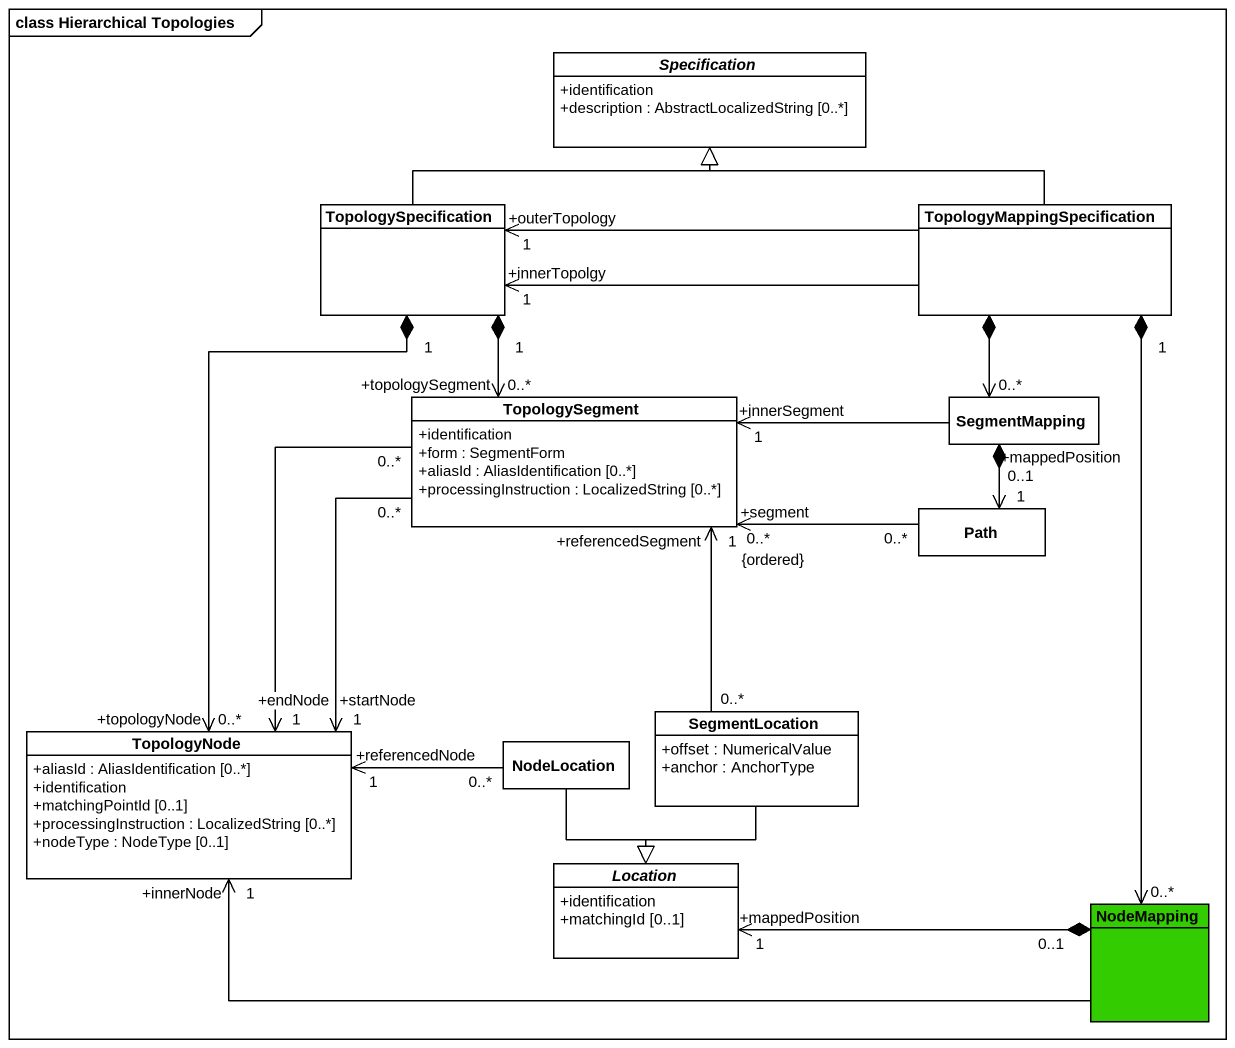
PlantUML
@startuml
mainframe class Hierarchical Topologies
hide circle
hide empty members
skinparam classAttributeIconSize 0
abstract class Specification {
  +identification
  +description : AbstractLocalizedString [0..*]
}
class TopologySpecification
class TopologyMappingSpecification
class TopologySegment {
  +identification
  +form : SegmentForm
  +aliasId : AliasIdentification [0..*]
  +processingInstruction : LocalizedString [0..*]
}
class SegmentMapping
class Path
class TopologyNode {
  +aliasId : AliasIdentification [0..*]
  +identification
  +matchingPointId [0..1]
  +processingInstruction : LocalizedString [0..*]
  +nodeType : NodeType [0..1]
}
class NodeLocation
class SegmentLocation {
  +offset : NumericalValue
  +anchor : AnchorType
}
abstract class Location {
  +identification
  +matchingId [0..1]
}
class NodeMapping #33CC00
TopologySpecification -right-|> Specification
TopologySpecification "1" *--> "+topologySegment\n0..*" TopologySegment
TopologySpecification "1" *--> "+topologyNode\n0..*" TopologyNode
TopologyMappingSpecification -left-|> Specification
TopologyMappingSpecification -left-> "+innerTopolgy\n1" TopologySpecification
TopologyMappingSpecification -left-> "+outerTopology\n1" TopologySpecification
TopologyMappingSpecification *--> "0..*" SegmentMapping
TopologyMappingSpecification "1" *--> "0..*" NodeMapping
TopologySegment "0..*" --> "+endNode\n1" TopologyNode
TopologySegment "0..*" --> "+startNode\n1" TopologyNode
SegmentMapping -left-> "+innerSegment\n1" TopologySegment
SegmentMapping "0..1" *--> "+mappedPosition\n1" Path
Path "0..*" -left-> "+segment\n0..*\n{ordered}" TopologySegment
NodeLocation "0..*" -left-> "+referencedNode\n1" TopologyNode
NodeLocation --|> Location
SegmentLocation "0..*" -up-> "+referencedSegment\n1" TopologySegment
SegmentLocation --|> Location
NodeMapping -left-> "+innerNode\n1" TopologyNode
NodeMapping "0..1" *-left-> "+mappedPosition\n1" Location
@enduml
